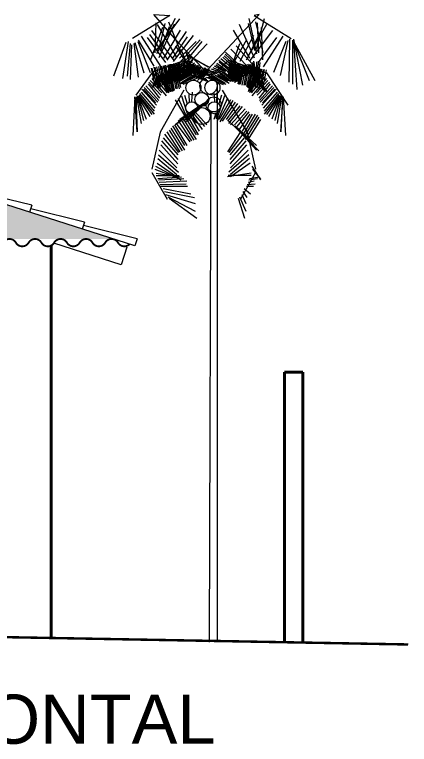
# Model space of a CAD drawing. Header units: millimetres. Extents: x 319 to 362.3, y 126.1 to 165.6.
# Drawn here: x 329.64 to 332.86, y 158.41 to 164.35 of the extents above; entities that cross this region are included whole.
import ezdxf

# ---------------------------------------------------------------- set-up
doc = ezdxf.new("R2010")
doc.units = ezdxf.units.MM
doc.header["$LTSCALE"] = 0.02
doc.header["$MEASUREMENT"] = 0
for name, color, linetype, lineweight in [('GRAMA', 101, 'Continuous', 18), ('Madeiramento', 33, 'Continuous', 20), ('NIVEL', 7, 'Continuous', 15), ('Paredes', 4, 'Continuous', 40), ('Telhado', 23, 'Continuous', 18), ('TEXTO', 20, 'Continuous', 20)]:
    doc.layers.add(name, color=color, linetype=linetype, lineweight=lineweight)
doc.styles.add('ROMANS', font='arial.ttf', dxfattribs={"height": 0.08})

# ---------------------------------------------------------------- blocks, each defined once
blk = doc.blocks.new('Palmeira')
at = {"layer": 'GRAMA'}
for p, q in [((-0.776, 10.208), (-1.381, 9.834)), ((-0.622, 9.75), (-1.038, 10.221)), ((-1.038, 10.221), (-0.776, 10.208)), ((-0.69, 10.157), (-0.994, 9.579)), ((-0.617, 10.152), (-0.989, 9.653)), ((-0.798, 10.105), (-0.596, 9.601)), ((0.24, 9.75), (0.681, 10.221)), ((0.509, 10.157), (0.638, 9.579)), ((0.681, 10.221), (0.595, 10.208)), ((0.595, 10.208), (1.2, 9.834)), ((0.617, 10.105), (0.74, 9.601)), ((0.761, 10.152), (0.632, 9.653)), ((-0.894, 10.008), (-1.09, 9.482)), ((-1.003, 10.085), (-1.022, 9.596)), ((-0.98, 10.059), (-0.675, 9.532)), ((-0.855, 10.074), (-0.96, 9.636)), ((-0.707, 10.064), (-0.954, 9.517)), ((-0.785, 10.022), (-0.932, 9.62)), ((0.351, 10.064), (0.598, 9.517)), ((0.798, 10.059), (0.494, 9.532)), ((0.499, 10.074), (0.604, 9.636)), ((0.647, 10.085), (0.666, 9.596)), ((0.713, 10.008), (0.734, 9.482)), ((-1.245, 9.869), (-0.924, 9.372)), ((-1.108, 9.894), (-0.815, 9.492)), ((-1.075, 9.961), (-0.709, 9.475)), ((-0.61, 9.968), (-0.88, 9.512)), ((-0.508, 9.946), (-0.823, 9.478)), ((-0.394, 9.878), (-0.72, 9.456)), ((0.254, 9.968), (0.524, 9.512)), ((0.588, 9.878), (0.364, 9.456)), ((0.702, 9.946), (0.467, 9.478)), ((0.894, 9.961), (0.528, 9.475)), ((1.064, 9.869), (0.743, 9.372)), ((-1.492, 9.766), (-1.693, 9.218)), ((-1.455, 9.784), (-1.547, 9.182)), ((-1.419, 9.748), (-1.473, 9.218)), ((-1.364, 9.748), (-1.291, 9.2)), ((-1.346, 9.766), (-1.199, 9.273)), ((-1.296, 9.784), (-1.094, 9.28)), ((-1.291, 9.803), (-1.035, 9.382)), ((-1.143, 9.847), (-0.845, 9.44)), ((-0.493, 9.857), (-0.731, 9.51)), ((-0.055, 9.146), (-0.622, 9.75)), ((-0.347, 9.784), (-0.621, 9.51)), ((-0.28, 9.811), (-0.618, 9.434)), ((-0.255, 9.784), (-0.475, 9.51)), ((-0.326, 9.146), (0.24, 9.75)), ((0.474, 9.811), (0.262, 9.434)), ((0.962, 9.847), (0.664, 9.44)), ((1.115, 9.784), (0.913, 9.28)), ((1.143, 9.801), (1.02, 9.228)), ((1.172, 9.818), (1.162, 9.119)), ((1.219, 9.803), (1.219, 9.09)), ((1.238, 9.821), (1.384, 9.072)), ((1.238, 9.784), (1.585, 9.145)), ((1.238, 9.784), (1.493, 9.145)), ((1.238, 9.784), (1.292, 8.999)), ((-1.4, 9.73), (-1.419, 9.163)), ((-0.684, 9.71), (-0.447, 9.333)), ((-0.598, 9.659), (-0.424, 9.242)), ((-0.166, 9.744), (-0.566, 9.326)), ((0.36, 9.744), (0.21, 9.326)), ((0.217, 9.659), (0.618, 9.242)), ((0.303, 9.71), (0.641, 9.333)), ((-0.467, 9.528), (-0.659, 9.352)), ((-0.513, 9.609), (-0.367, 9.208)), ((-0.507, 9.574), (-0.154, 9.37)), ((-0.49, 9.551), (-0.119, 9.358)), ((0.085, 9.528), (0.278, 9.352)), ((0.109, 9.551), (0.313, 9.358)), ((0.126, 9.574), (0.348, 9.37)), ((0.132, 9.609), (0.561, 9.208)), ((-0.867, 9.392), (-0.798, 9.083)), ((-0.844, 9.396), (-0.779, 9.093)), ((-0.811, 9.401), (-0.77, 9.129)), ((-0.798, 9.401), (-0.747, 9.125)), ((-0.784, 9.406), (-0.729, 9.111)), ((-0.77, 9.415), (-0.715, 9.129)), ((-0.747, 9.415), (-0.692, 9.129)), ((-0.733, 9.415), (-0.669, 9.129)), ((-0.715, 9.424), (-0.66, 9.162)), ((-0.696, 9.424), (-0.65, 9.189)), ((-0.673, 9.433), (-0.636, 9.199)), ((-0.65, 9.442), (-0.618, 9.194)), ((-0.632, 9.447), (-0.595, 9.199)), ((-0.437, 9.504), (-0.624, 9.347)), ((-0.623, 9.438), (-0.572, 9.199)), ((-0.402, 9.481), (-0.601, 9.329)), ((-0.59, 9.442), (-0.563, 9.194)), ((-0.408, 9.452), (-0.572, 9.317)), ((-0.563, 9.461), (-0.549, 9.212)), ((-0.373, 9.428), (-0.537, 9.311)), ((-0.535, 9.452), (-0.535, 9.254)), ((-0.485, 9.461), (-0.531, 9.235)), ((-0.355, 9.405), (-0.519, 9.3)), ((-0.466, 9.442), (-0.512, 9.24)), ((-0.452, 9.433), (-0.498, 9.245)), ((-0.429, 9.415), (-0.494, 9.245)), ((-0.406, 9.415), (-0.475, 9.254)), ((-0.388, 9.419), (-0.466, 9.254)), ((-0.365, 9.406), (-0.443, 9.258)), ((-0.342, 9.392), (-0.42, 9.258)), ((-0.314, 9.396), (-0.388, 9.263)), ((-0.026, 9.405), (0.138, 9.3)), ((-0.008, 9.428), (0.155, 9.311)), ((0.021, 9.481), (0.22, 9.329)), ((0.027, 9.452), (0.191, 9.317)), ((0.056, 9.504), (0.243, 9.347)), ((0.202, 9.442), (0.169, 9.194)), ((0.174, 9.438), (0.673, 9.199)), ((0.183, 9.447), (0.696, 9.199)), ((0.225, 9.433), (0.188, 9.199)), ((0.248, 9.424), (0.202, 9.189)), ((0.266, 9.424), (0.211, 9.162)), ((0.284, 9.415), (0.22, 9.129)), ((0.298, 9.415), (0.243, 9.129)), ((0.321, 9.415), (0.266, 9.129)), ((0.335, 9.406), (0.28, 9.111)), ((0.349, 9.401), (0.298, 9.125)), ((0.363, 9.401), (0.321, 9.129)), ((0.395, 9.396), (0.331, 9.093)), ((0.418, 9.392), (0.349, 9.083)), ((0.416, 9.396), (0.489, 9.263)), ((0.443, 9.392), (0.521, 9.258)), ((0.466, 9.406), (0.544, 9.258)), ((0.489, 9.419), (0.568, 9.254)), ((0.508, 9.415), (0.577, 9.254)), ((0.531, 9.415), (0.595, 9.245)), ((0.554, 9.433), (0.6, 9.245)), ((0.568, 9.442), (0.614, 9.24)), ((0.586, 9.461), (0.632, 9.235)), ((0.637, 9.452), (0.637, 9.254)), ((0.664, 9.461), (0.65, 9.212)), ((0.692, 9.442), (0.664, 9.194)), ((-1.079, 9.346), (-1.028, 9.07)), ((-0.648, 9.337), (-1.079, 9.028)), ((-1.069, 9.35), (-0.973, 9.024)), ((-0.625, 9.341), (-1.06, 9.037)), ((-0.592, 9.346), (-1.051, 9.074)), ((-1.037, 9.364), (-0.954, 9.024)), ((-1.019, 9.364), (-0.936, 9.033)), ((-0.991, 9.369), (-0.922, 9.047)), ((-0.974, 9.272), (-0.813, 8.959)), ((-0.959, 9.378), (-0.899, 9.07)), ((-0.942, 9.281), (-0.795, 8.945)), ((-0.931, 9.383), (-0.876, 9.074)), ((-0.915, 9.286), (-0.786, 8.968)), ((-0.913, 9.383), (-0.844, 9.07)), ((-0.887, 9.281), (-0.772, 8.964)), ((-0.885, 9.387), (-0.821, 9.088)), ((-0.85, 9.295), (-0.753, 8.968)), ((-0.818, 9.309), (-0.735, 8.968)), ((-0.8, 9.309), (-0.717, 8.978)), ((-0.772, 9.314), (-0.703, 8.991)), ((-0.74, 9.323), (-0.68, 9.014)), ((-0.712, 9.327), (-0.657, 9.019)), ((-0.694, 9.327), (-0.625, 9.014)), ((-0.53, 9.272), (-0.691, 9.139)), ((-0.687, 9.318), (-0.204, 9.18)), ((-0.666, 9.332), (-0.601, 9.033)), ((-0.664, 9.318), (-0.19, 9.157)), ((-0.65, 9.314), (-0.181, 9.162)), ((-0.627, 9.304), (-0.185, 9.143)), ((-0.572, 9.295), (-0.162, 9.148)), ((-0.548, 9.286), (-0.153, 9.134)), ((-0.326, 9.387), (-0.496, 9.294)), ((-0.303, 9.358), (-0.461, 9.288)), ((-0.25, 9.311), (-0.455, 9.259)), ((-0.279, 9.335), (-0.431, 9.282)), ((-0.305, 9.373), (-0.388, 9.235)), ((-0.25, 9.294), (-0.373, 9.259)), ((-0.282, 9.373), (-0.369, 9.222)), ((-0.263, 9.369), (-0.342, 9.222)), ((-0.227, 9.276), (-0.332, 9.253)), ((-0.24, 9.355), (-0.319, 9.212)), ((-0.208, 9.355), (-0.305, 9.203)), ((-0.194, 9.355), (-0.287, 9.203)), ((-0.181, 9.337), (-0.273, 9.203)), ((-0.153, 9.337), (-0.245, 9.199)), ((-0.13, 9.327), (-0.236, 9.189)), ((-0.154, 9.276), (-0.049, 9.253)), ((-0.131, 9.311), (0.074, 9.259)), ((-0.131, 9.294), (-0.008, 9.259)), ((-0.102, 9.335), (0.05, 9.282)), ((-0.078, 9.358), (0.08, 9.288)), ((-0.055, 9.387), (0.115, 9.294)), ((0.056, 9.272), (0.218, 9.139)), ((0.075, 9.286), (0.254, 9.134)), ((0.098, 9.295), (0.264, 9.148)), ((0.153, 9.304), (0.287, 9.143)), ((0.176, 9.314), (0.282, 9.162)), ((0.19, 9.318), (0.291, 9.157)), ((0.213, 9.318), (0.305, 9.18)), ((0.231, 9.327), (0.337, 9.189)), ((0.254, 9.337), (0.346, 9.199)), ((0.282, 9.337), (0.374, 9.203)), ((0.296, 9.355), (0.388, 9.203)), ((0.31, 9.355), (0.406, 9.203)), ((0.342, 9.355), (0.42, 9.212)), ((0.365, 9.369), (0.443, 9.222)), ((0.436, 9.387), (0.372, 9.088)), ((0.383, 9.373), (0.471, 9.222)), ((0.464, 9.383), (0.395, 9.07)), ((0.406, 9.373), (0.489, 9.235)), ((0.482, 9.383), (0.427, 9.074)), ((0.51, 9.378), (0.45, 9.07)), ((0.542, 9.369), (0.473, 9.047)), ((0.57, 9.364), (0.487, 9.033)), ((0.498, 9.314), (0.754, 8.991)), ((0.613, 9.281), (0.498, 8.964)), ((0.588, 9.364), (0.506, 9.024)), ((0.641, 9.286), (0.512, 8.968)), ((0.669, 9.281), (0.521, 8.945)), ((0.621, 9.35), (0.524, 9.024)), ((0.526, 9.309), (0.768, 8.978)), ((0.701, 9.272), (0.54, 8.959)), ((0.544, 9.309), (0.786, 8.968)), ((0.576, 9.295), (0.805, 8.968)), ((0.63, 9.346), (0.579, 9.07)), ((0.644, 9.346), (0.602, 9.074)), ((0.676, 9.341), (0.611, 9.037)), ((0.699, 9.337), (0.63, 9.028)), ((0.717, 9.332), (0.653, 9.033)), ((0.745, 9.327), (0.676, 9.014)), ((0.763, 9.327), (0.708, 9.019)), ((0.791, 9.323), (0.731, 9.014)), ((-1.069, 9.182), (-0.833, 8.896)), ((-1.044, 9.207), (-0.82, 8.946)), ((-1.032, 9.257), (-0.795, 8.996)), ((-1.007, 9.257), (-0.808, 9.033)), ((-0.509, 9.258), (-0.671, 9.143)), ((-0.431, 9.24), (-0.666, 9.106)), ((-0.477, 9.249), (-0.643, 9.143)), ((-0.473, 9.235), (-0.624, 9.139)), ((-0.362, 9.226), (-0.611, 9.088)), ((-0.399, 9.231), (-0.597, 9.106)), ((-0.33, 9.217), (-0.588, 9.093)), ((-0.293, 9.199), (-0.565, 9.083)), ((-0.209, 9.253), (-0.291, 9.247)), ((-0.201, 9.241), (-0.125, 9.23)), ((-0.181, 9.199), (0.091, 9.083)), ((-0.172, 9.253), (-0.09, 9.247)), ((-0.144, 9.217), (0.114, 9.093)), ((-0.112, 9.226), (0.137, 9.088)), ((-0.075, 9.231), (0.123, 9.106)), ((-0.043, 9.24), (0.192, 9.106)), ((-0.001, 9.235), (0.151, 9.139)), ((0.003, 9.249), (0.169, 9.143)), ((0.036, 9.258), (0.197, 9.143)), ((0.758, 9.257), (0.522, 8.996)), ((0.733, 9.257), (0.534, 9.033)), ((0.771, 9.207), (0.547, 8.946)), ((0.796, 9.182), (0.559, 8.896)), ((-1.169, 9.058), (-0.957, 8.821)), ((-1.131, 9.095), (-0.945, 8.859)), ((-1.119, 9.12), (-0.92, 8.908)), ((-1.094, 9.145), (-0.907, 8.946)), ((0, 0), (0, 9.118)), ((0.82, 9.145), (0.634, 8.946)), ((0.845, 9.12), (0.646, 8.908)), ((0.858, 9.095), (0.671, 8.859)), ((0.895, 9.058), (0.683, 8.821)), ((-1.268, 8.933), (-1.032, 8.647)), ((-1.243, 8.958), (-1.019, 8.697)), ((-1.231, 9.008), (-0.994, 8.747)), ((-1.206, 9.008), (-1.007, 8.784)), ((-1.194, 9.033), (-0.97, 8.796)), ((-0.549, 8.988), (-0.931, 8.305)), ((-0.464, 8.921), (-0.46, 8.794)), ((-0.414, 8.958), (-0.423, 8.803)), ((-0.06, 8.958), (-0.05, 8.803)), ((-0.01, 8.921), (-0.014, 8.794)), ((0.076, 8.988), (0.482, 8.305)), ((0.92, 9.033), (0.696, 8.796)), ((0.957, 9.008), (0.721, 8.747)), ((0.932, 9.008), (0.733, 8.784)), ((0.97, 8.958), (0.746, 8.697)), ((0.995, 8.933), (0.758, 8.647)), ((-1.343, 8.884), (-1.38, 8.249)), ((-1.306, 8.311), (-1.343, 8.884)), ((-1.331, 8.871), (-1.306, 8.311)), ((-1.318, 8.884), (-1.243, 8.448)), ((-1.306, 8.896), (-1.206, 8.498)), ((-1.301, 8.895), (-1.159, 8.517)), ((-1.301, 8.89), (-1.103, 8.563)), ((-1.288, 8.895), (-1.071, 8.591)), ((-1.281, 8.908), (-1.032, 8.597)), ((-0.688, 8.834), (-0.501, 8.51)), ((-0.638, 8.859), (-0.476, 8.498)), ((-0.588, 8.896), (-0.464, 8.523)), ((-0.187, 8.796), (-0.551, 8.485)), ((-0.538, 8.908), (-0.495, 8.768)), ((-0.15, 8.821), (-0.514, 8.473)), ((0.115, 8.896), (-0.01, 8.523)), ((0.164, 8.859), (0.003, 8.498)), ((0.065, 8.908), (0.021, 8.768)), ((0.214, 8.834), (0.027, 8.51)), ((0.251, 8.821), (0.04, 8.473)), ((0.289, 8.796), (0.077, 8.485)), ((1.007, 8.908), (0.758, 8.597)), ((1.014, 8.895), (0.798, 8.591)), ((1.028, 8.89), (0.83, 8.563)), ((1.028, 8.895), (0.885, 8.517)), ((1.032, 8.896), (0.932, 8.498)), ((1.044, 8.884), (0.97, 8.448)), ((1.032, 8.311), (1.069, 8.884)), ((1.057, 8.871), (1.032, 8.311)), ((1.069, 8.884), (1.107, 8.249)), ((-0.349, 8.684), (-0.688, 8.423)), ((-0.299, 8.722), (-0.651, 8.448)), ((-0.262, 8.734), (-0.638, 8.485)), ((-0.225, 8.772), (-0.613, 8.51)), ((0.326, 8.772), (0.139, 8.51)), ((0.364, 8.734), (0.164, 8.485)), ((0.401, 8.722), (0.177, 8.448)), ((0.451, 8.684), (0.214, 8.423)), ((-0.548, 8.585), (-0.349, 8.261)), ((-0.511, 8.597), (-0.312, 8.261)), ((-0.461, 8.597), (-0.299, 8.324)), ((-0.454, 8.612), (-0.451, 8.523)), ((-0.445, 8.609), (-0.414, 8.51)), ((-0.435, 8.607), (-0.439, 8.548)), ((-0.424, 8.597), (-0.25, 8.349)), ((-0.412, 8.635), (-0.212, 8.398)), ((-0.374, 8.647), (-0.175, 8.423)), ((-0.131, 0), (-0.103, 8.654)), ((-0.029, 8.609), (-0.06, 8.51)), ((-0.038, 8.607), (-0.035, 8.548)), ((-0.02, 8.612), (-0.022, 8.523)), ((0.476, 8.647), (0.276, 8.423)), ((0.513, 8.635), (0.314, 8.398)), ((0.525, 8.597), (0.351, 8.349)), ((0.563, 8.597), (0.401, 8.324)), ((0.613, 8.597), (0.413, 8.261)), ((0.65, 8.585), (0.451, 8.261)), ((-0.673, 8.448), (-0.449, 8.149)), ((-0.636, 8.485), (-0.424, 8.162)), ((-0.598, 8.51), (-0.387, 8.174)), ((-0.573, 8.548), (-0.349, 8.187)), ((0.187, 8.485), (0.525, 8.162)), ((0.224, 8.448), (0.55, 8.149)), ((0.675, 8.548), (0.451, 8.187)), ((0.7, 8.51), (0.488, 8.174)), ((-0.785, 8.336), (-0.573, 8)), ((-0.76, 8.373), (-0.536, 8.013)), ((-0.735, 8.411), (-0.536, 8.087)), ((-0.698, 8.423), (-0.499, 8.087)), ((0.249, 8.423), (0.6, 8.087)), ((0.286, 8.411), (0.637, 8.087)), ((0.311, 8.373), (0.637, 8.013)), ((0.336, 8.336), (0.675, 8)), ((-0.931, 8.305), (-1.067, 7.705)), ((-0.885, 8.212), (-0.648, 7.938)), ((-0.86, 8.274), (-0.636, 7.975)), ((-0.822, 8.311), (-0.611, 7.988)), ((0.374, 8.311), (0.162, 7.988)), ((0.411, 8.274), (0.187, 7.975)), ((0.436, 8.212), (0.199, 7.938)), ((0.482, 8.305), (0.618, 7.705)), ((-0.922, 8.1), (-0.648, 7.789)), ((-0.909, 8.162), (-0.648, 7.863)), ((0.461, 8.162), (0.199, 7.863)), ((0.473, 8.1), (0.199, 7.789)), ((-0.947, 8.013), (-0.661, 7.726)), ((0.498, 8.013), (0.212, 7.726)), ((-0.972, 7.876), (-0.661, 7.615)), ((-0.959, 7.938), (-0.636, 7.652)), ((0.511, 7.938), (0.187, 7.652)), ((0.523, 7.876), (0.212, 7.615)), ((-1.009, 7.751), (-0.598, 7.527)), ((-0.984, 7.801), (-0.661, 7.577)), ((0.535, 7.801), (0.212, 7.577)), ((0.56, 7.751), (0.7, 7.527)), ((-1.067, 7.65), (-0.821, 7.213)), ((-1.022, 7.702), (-0.598, 7.54)), ((-0.997, 7.639), (-0.611, 7.577)), ((0.548, 7.639), (0.162, 7.577)), ((0.618, 7.65), (0.373, 7.213)), ((0.573, 7.702), (0.7, 7.54)), ((-0.997, 7.602), (-0.623, 7.602)), ((-0.972, 7.552), (-0.586, 7.577)), ((-0.959, 7.527), (-0.548, 7.552)), ((-0.947, 7.49), (-0.499, 7.515)), ((0.548, 7.602), (0.174, 7.602)), ((0.498, 7.49), (0.6, 7.515)), ((0.511, 7.527), (0.65, 7.552)), ((0.523, 7.552), (0.687, 7.577)), ((-0.934, 7.453), (-0.511, 7.465)), ((-0.922, 7.428), (-0.486, 7.428)), ((-0.885, 7.391), (-0.436, 7.303)), ((0.436, 7.391), (0.538, 7.303)), ((0.473, 7.428), (0.588, 7.428)), ((0.486, 7.453), (0.613, 7.465)), ((-0.86, 7.341), (-0.374, 7.241)), ((-0.847, 7.291), (-0.362, 7.142)), ((-0.81, 7.254), (-0.362, 7.017)), ((0.361, 7.254), (0.463, 7.017)), ((0.399, 7.291), (0.463, 7.142)), ((0.411, 7.341), (0.476, 7.241)), ((-0.785, 7.229), (-0.337, 6.905)), ((0.336, 7.229), (0.438, 6.905))]:
    blk.add_line(p, q, dxfattribs=at)
for points in [[(-0.24, 9.207), (-0.524, 9.481), (-1.057, 9.282), (-1.331, 8.908)], [(-0.125, 9.207), (0.183, 9.481), (0.799, 9.273), (1.146, 8.743)]]:
    blk.add_lwpolyline(points, dxfattribs=at)
for centre, radius in [((-0.392, 9.032), 0.122), ((-0.146, 9.059), 0.139), ((-0.082, 9.032), 0.122), ((-0.256, 8.841), 0.113), ((-0.42, 8.704), 0.0985), ((-0.064, 8.759), 0.122), ((-0.054, 8.704), 0.0985), ((-0.256, 8.568), 0.137)]:
    blk.add_circle(centre, radius, dxfattribs=at)

msp = doc.modelspace()

# ---------------------------------------------------------------- hatches: boundary and pattern name
at = {"layer": 'Telhado', "ltscale": 0.3}
h = msp.add_hatch(dxfattribs=at)
h.set_pattern_fill('SPANISH1', color=256, scale=0.1, style=0, pattern_type=2)
h.set_pattern_definition([(0, (13.43654, 62.52342), (0.2, 0.1), [0.0125, -0.1125, 0.0125, -0.0625]), (0, (13.48654, 62.57342), (0.2, 0.1), [0.0375, -0.1625]), (0, (13.48654, 62.58592), (0.2, 0.1), [0.0375, -0.0625, 0.0375, -0.0625]), (0, (13.58654, 62.59842), (0.2, 0.1), [0.0375, -0.1625]), (90, (13.43654, 62.52342), (-0.2, 0.1), [0.0125, -0.0875]), (90, (13.44904, 62.52342), (-0.2, 0.1), [0.0125, -0.0875]), (90, (13.56154, 62.52342), (-0.2, 0.1), [0.0125, -0.0875]), (90, (13.57404, 62.52342), (-0.2, 0.1), [0.0125, -0.0875]), (45, (13.449035, 62.560925), (1e-17, 0.1), [0.01767767, -0.26516504]), (135, (13.561535, 62.560925), (1e-17, 0.1), [0.01767767, -0.26516504]), (26.56505, (13.461535, 62.560925), (-5e-12, 0.1), [0.02795085, -0.19565595]), (26.56505, (13.461535, 62.573425), (-5e-12, 0.1), [0.02795085, -0.19565595]), (26.56505, (13.424035, 62.585925), (-5e-12, 0.1), [0.02541, -0.1981968]), (26.56505, (13.424035, 62.598425), (-5e-12, 0.1), [0.02795085, -0.19565595]), (63.434949, (13.436535, 62.535925), (5e-12, 0.1), [0.02795085, -0.419262745]), (63.434949, (13.449035, 62.535925), (5e-12, 0.1), [0.02795085, -0.419262745]), (116.565051, (13.561535, 62.535925), (-5e-12, 0.1), [0.02795085, -0.419262745]), (116.565051, (13.574035, 62.535925), (-5e-12, 0.1), [0.02795085, -0.419262745]), (153.43495, (13.549035, 62.560925), (5e-12, 0.1), [0.02795085, -0.19565595]), (153.43495, (13.549035, 62.573425), (5e-12, 0.1), [0.02795085, -0.19565595]), (153.43495, (13.586535, 62.585925), (5e-12, 0.1), [0.02541, -0.1981968]), (153.43495, (13.586535, 62.598425), (5e-12, 0.1), [0.02795085, -0.19565595]), (80.537678, (13.436535, 62.535925), (-4e-14, 0.1), [0.1140518, -1.102500706]), (99.462322, (13.574035, 62.535925), (4e-14, 0.1), [0.1140518, -1.102500706])])
h.paths.add_polyline_path([(320.34016, 163.75956), (320.34016, 162.16325), (320.18926, 162.16325), (320.19016, 161.96487), (327.90329, 161.96108), (326.39355, 162.46458), (326.41218, 162.5225), (330.44075, 162.5225), (326.28926, 163.8514), (326.28926, 163.75956)])

# ---------------------------------------------------------------- linework, layer by layer
at = {"layer": 'Madeiramento', "linetype": 'Continuous'}
for p, q in [((330.50865, 162.31221), (329.96034, 162.48767)), ((330.55437, 162.45507), (330.50865, 162.31221))]:
    msp.add_line(p, q, dxfattribs=at)
at = {"layer": 'NIVEL', "linetype": 'Continuous', "const_width": 0.02}
msp.add_lwpolyline([(332.84558, 159.22029), (319.0531, 159.47114)], dxfattribs=at)
at = {"layer": 'Paredes', "linetype": 'Continuous'}
msp.add_line((329.93905, 162.46921), (329.93957, 159.28223), dxfattribs=at)
at = {"layer": 'Paredes'}
for p, q in [((331.83926, 159.2386), (331.83926, 161.4386)), ((331.83926, 161.4386), (331.98926, 161.4386)), ((331.98926, 159.23587), (331.98926, 161.4386))]:
    msp.add_line(p, q, dxfattribs=at)
at = {"layer": 'Telhado', "linetype": 'Continuous'}
for p, q in [((330.62066, 162.46536), (326.28926, 163.8514)), ((329.78176, 162.7968), (329.34403, 162.90538)), ((329.78176, 162.7968), (329.76348, 162.73965)), ((330.21035, 162.65965), (329.77262, 162.76823)), ((330.21035, 162.65965), (330.19207, 162.60251)), ((330.63894, 162.5225), (330.20121, 162.63108)), ((330.63894, 162.5225), (330.62066, 162.46536))]:
    msp.add_line(p, q, dxfattribs=at)
at = {"layer": 'Telhado', "ltscale": 5, "const_width": 0.015}
msp.add_lwpolyline([(329.54775, 162.4925, -0.5773503), (329.65168, 162.4925, 0.5773503), (329.7556, 162.4925, -0.5773503), (329.85952, 162.4925, 0.5773503), (329.96344, 162.4925, -0.5773503), (330.06737, 162.4925, 0.5773503), (330.17129, 162.4925, -0.5773503), (330.27521, 162.4925, 0.5773503), (330.37914, 162.4925, -0.5773503), (330.48306, 162.4925, 0.4881852), (330.57676, 162.4794)], format="xyb", dxfattribs=at)

# ---------------------------------------------------------------- block references
at = {"layer": 'GRAMA', "xscale": 0.5, "yscale": 0.5, "zscale": 0.5}
msp.add_blockref('Palmeira', (331.29298, 159.23937), dxfattribs=at)

# ---------------------------------------------------------------- texts
at = {"layer": 'TEXTO', "color": 20, "style": 'ROMANS', "text_generation_flag": 6}
msp.add_text('FACHADA FRONTAL', height=0.4, rotation=180, dxfattribs=at).set_placement((325.84477, 158.41215))

doc.saveas('drawing.dxf')
